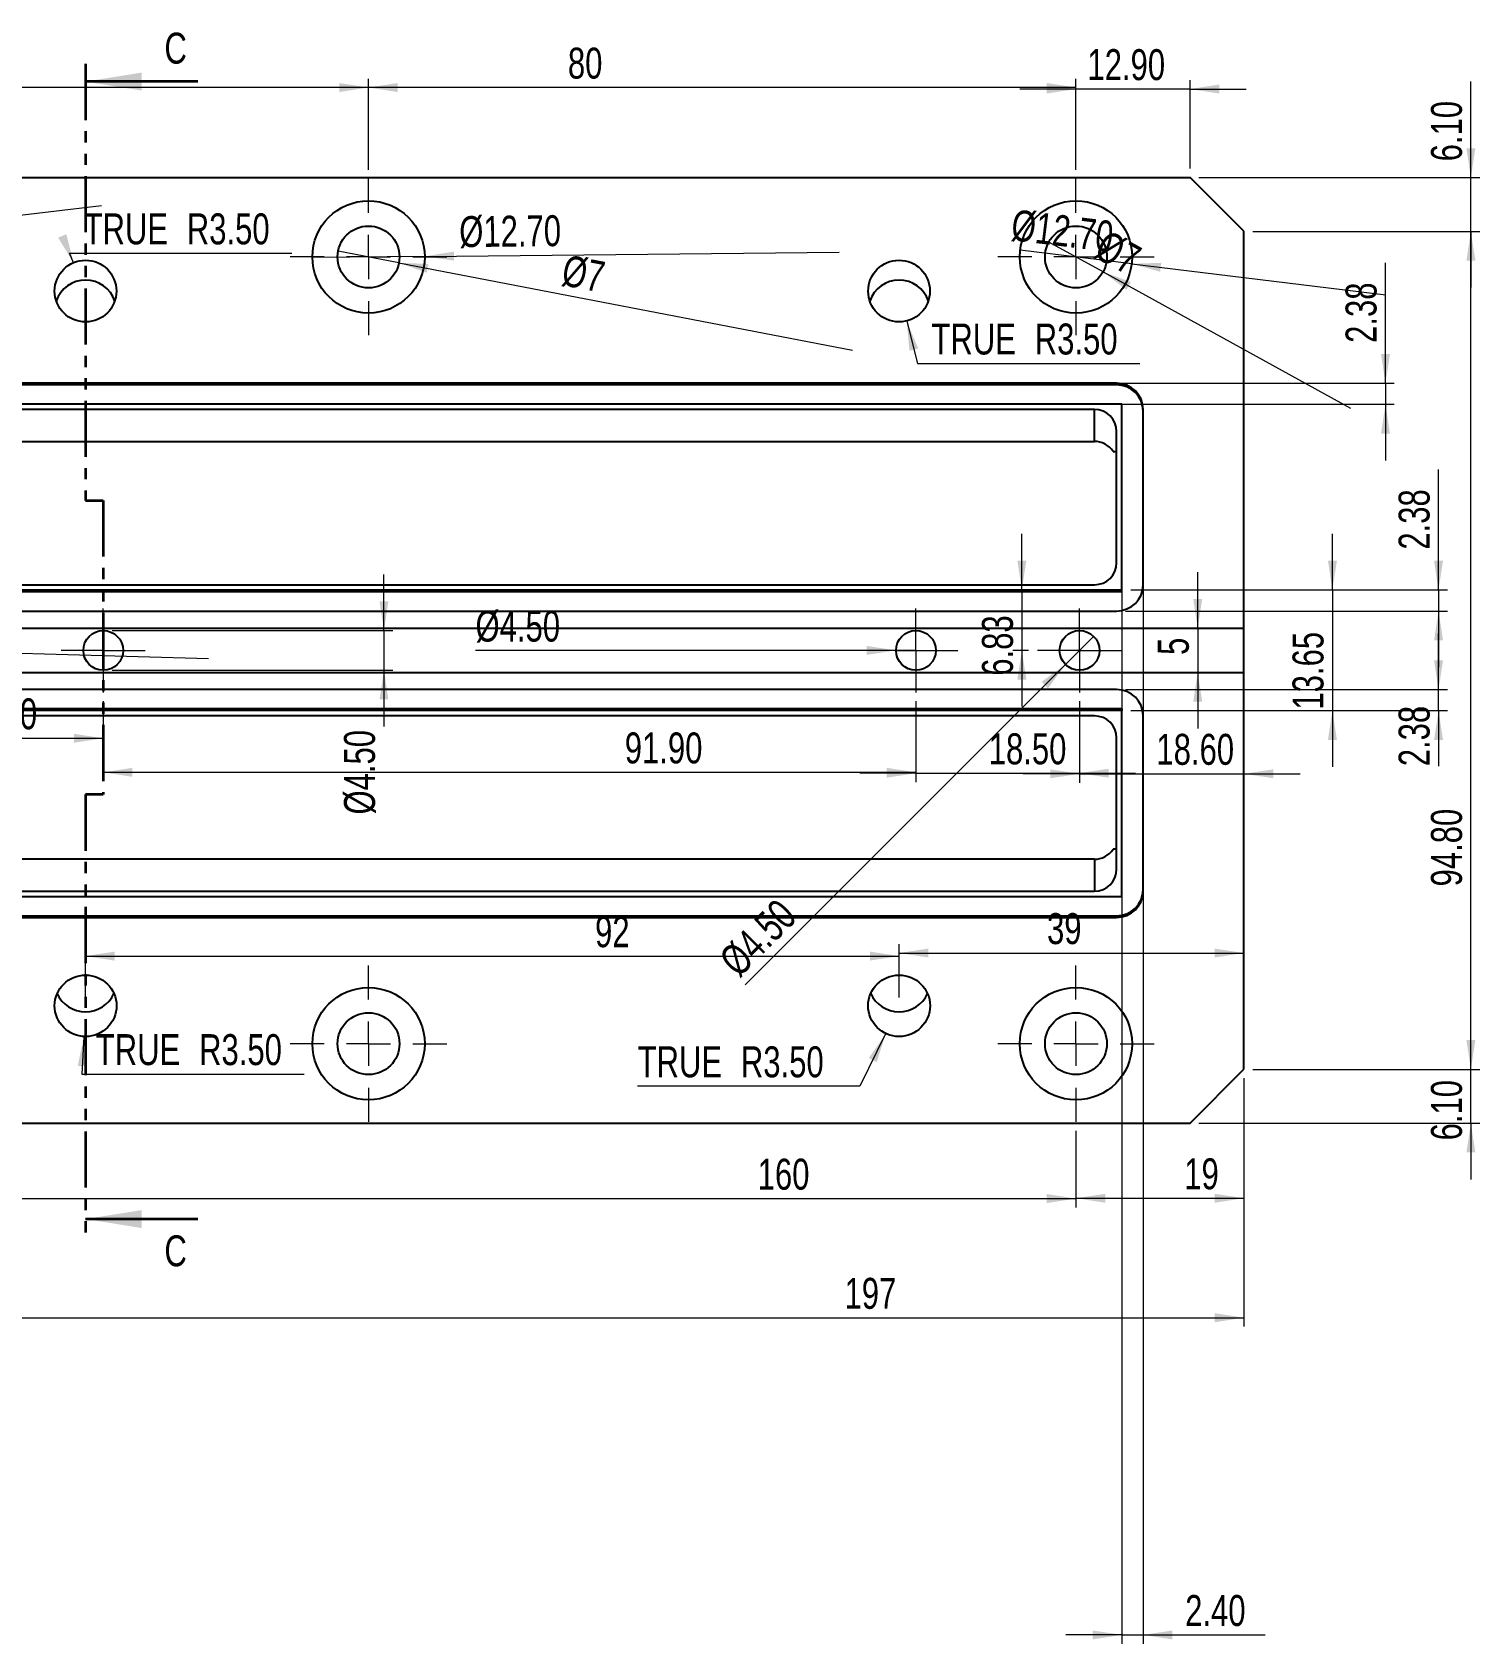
# Model space of a CAD drawing. Header units: millimetres. Extents: x 3 to 838, y -27 to 591.
# Drawn here: x 514.3 to 678, y 134.8 to 317.1 of the extents above; entities that cross this region are included whole.
import ezdxf

# ---------------------------------------------------------------- set-up
doc = ezdxf.new("R2010")
doc.units = ezdxf.units.MM
doc.linetypes.add('PHANTOM', pattern=[12.7, 6.35, -1.27, 1.27, -1.27, 1.27, -1.27])
doc.styles.add('SLDTEXTSTYLE0', font='TXT', dxfattribs={"width": 0.75})
doc.dimstyles.new('SLDDIMSTYLE0', dxfattribs={"dimtxt": 3.5, "dimasz": 3.302, "dimexe": 0, "dimexo": 0.0625, "dimgap": 0.875, "dimtad": 1, "dimrnd": 1e-09, "dimzin": 4, "dimdsep": 46, "dimtxsty": 'SLDTEXTSTYLE0', "dimsah": 1, "dimcen": 0.09, "dimadec": 0, "dimazin": 1, "dimtfac": 1, "dimtmove": 0, "dimatfit": 0, "dimfxl": 0, "dimfrac": 2, "dimtolj": 1, "dimtzin": 12, "dimarcsym": 0})
doc.dimstyles.new('SLDDIMSTYLE1', dxfattribs={"dimtxt": 3.5, "dimasz": 3.302, "dimexe": 0, "dimexo": 0.0625, "dimgap": 0.875, "dimtad": 1, "dimrnd": 1e-09, "dimzin": 12, "dimdsep": 46, "dimtxsty": 'SLDTEXTSTYLE0', "dimblk1": 'NONE', "dimsah": 1, "dimcen": 0, "dimadec": 0, "dimazin": 3, "dimtfac": 1, "dimtmove": 0, "dimatfit": 3, "dimldrblk": 'NONE', "dimfxl": 0, "dimfrac": 2, "dimtolj": 1, "dimtzin": 12, "dimarcsym": 0})
doc.dimstyles.new('SLDDIMSTYLE10', dxfattribs={"dimtxt": 3.5, "dimasz": 3.302, "dimexe": 0, "dimexo": 0.0625, "dimgap": 0.875, "dimtad": 0, "dimtih": 1, "dimtoh": 1, "dimrnd": 1e-09, "dimzin": 4, "dimdsep": 46, "dimtxsty": 'SLDTEXTSTYLE0', "dimsah": 1, "dimcen": 0, "dimadec": 0, "dimazin": 1, "dimtfac": 1, "dimtofl": 0, "dimtmove": 0, "dimatfit": 3, "dimfxl": 0, "dimfrac": 2, "dimtolj": 1, "dimtzin": 12, "dimarcsym": 0})
doc.dimstyles.new('SLDDIMSTYLE2', dxfattribs={"dimtxt": 3.5, "dimasz": 3.302, "dimexe": 0, "dimexo": 0.0625, "dimgap": 0.875, "dimtad": 1, "dimrnd": 1e-09, "dimzin": 4, "dimdsep": 46, "dimtxsty": 'SLDTEXTSTYLE0', "dimblk1": 'NONE', "dimsah": 1, "dimcen": 0, "dimadec": 0, "dimazin": 1, "dimtfac": 1, "dimtmove": 0, "dimatfit": 3, "dimldrblk": 'NONE', "dimfxl": 0, "dimfrac": 2, "dimtolj": 1, "dimtzin": 12, "dimarcsym": 0})
doc.dimstyles.new('SLDDIMSTYLE5', dxfattribs={"dimtxt": 3.5, "dimasz": 3.302, "dimexe": 0, "dimexo": 0.0625, "dimgap": 0.875, "dimtad": 1, "dimrnd": 1e-09, "dimzin": 12, "dimdsep": 46, "dimtxsty": 'SLDTEXTSTYLE0', "dimsah": 1, "dimcen": 0.09, "dimadec": 0, "dimazin": 3, "dimtfac": 1, "dimtofl": 0, "dimtmove": 0, "dimatfit": 3, "dimfxl": 0, "dimfrac": 2, "dimtolj": 1, "dimtzin": 12, "dimarcsym": 0})
doc.dimstyles.new('SLDDIMSTYLE6', dxfattribs={"dimtxt": 3.5, "dimasz": 3.302, "dimexe": 0, "dimexo": 0.0625, "dimgap": 0.875, "dimtad": 1, "dimrnd": 1e-09, "dimzin": 12, "dimdsep": 46, "dimtxsty": 'SLDTEXTSTYLE0', "dimsah": 1, "dimcen": 0.09, "dimadec": 0, "dimazin": 3, "dimtfac": 1, "dimtmove": 0, "dimatfit": 0, "dimfxl": 0, "dimfrac": 2, "dimtolj": 1, "dimtzin": 12, "dimarcsym": 0})
doc.dimstyles.new('SLDDIMSTYLE7', dxfattribs={"dimtxt": 3.5, "dimasz": 3.302, "dimexe": 0, "dimexo": 0.0625, "dimgap": 0.875, "dimtad": 1, "dimrnd": 1e-09, "dimzin": 4, "dimdsep": 46, "dimtxsty": 'SLDTEXTSTYLE0', "dimsah": 1, "dimcen": 0.09, "dimadec": 0, "dimazin": 1, "dimtfac": 1, "dimtofl": 0, "dimtmove": 0, "dimatfit": 3, "dimfxl": 0, "dimfrac": 2, "dimtolj": 1, "dimtzin": 12, "dimarcsym": 0})

# ---------------------------------------------------------------- blocks, each defined once
blk = doc.blocks.new('_D_42')
at = {"color": 7, "linetype": 'Continuous', "lineweight": 18}
for p, q in [((667.34, 277.39), (667.34, 291.01)), ((497.94, 277.39), (668.34, 277.39)), ((667.34, 277.39), (667.34, 275.02)), ((497.34, 275.02), (668.34, 275.02)), ((667.34, 275.02), (667.34, 268.67))]:
    blk.add_line(p, q, dxfattribs=at)
for points in [[(667.34, 277.39), (667.85, 280.7), (666.84, 280.7)], [(667.34, 275.02), (666.84, 271.71), (667.85, 271.71)]]:
    blk.add_solid(points, dxfattribs=at)
at = {"color": 7, "linetype": 'Continuous', "lineweight": 18, "insert": (662.83, 281.96), "char_height": 3.5, "attachment_point": 1, "rotation": 90, "style": 'SLDTEXTSTYLE0'}
blk.add_mtext('2.38', dxfattribs=at)
blk = doc.blocks.new('_D_43')
at = {"color": 7, "linetype": 'Continuous', "lineweight": 18}
for p, q in [((637.54, 274.02), (637.54, 134.8)), ((639.94, 273.42), (639.94, 134.8)), ((637.54, 135.8), (631.19, 135.8)), ((637.54, 135.8), (639.94, 135.8)), ((639.94, 135.8), (653.74, 135.8))]:
    blk.add_line(p, q, dxfattribs=at)
for points in [[(637.54, 135.8), (634.24, 136.3), (634.24, 135.29)], [(639.94, 135.8), (643.25, 135.29), (643.25, 136.3)]]:
    blk.add_solid(points, dxfattribs=at)
at = {"color": 7, "linetype": 'Continuous', "lineweight": 18, "insert": (644.69, 140.31), "char_height": 3.5, "attachment_point": 1, "style": 'SLDTEXTSTYLE0'}
blk.add_mtext('2.40', dxfattribs=at)
blk = doc.blocks.new('_D_46')
at = {"color": 7, "linetype": 'Continuous', "lineweight": 18}
for p, q in [((673.34, 254.01), (673.34, 267.62)), ((638.54, 254.01), (674.34, 254.01)), ((673.34, 254.01), (673.34, 251.63)), ((637.94, 251.63), (674.34, 251.63)), ((673.34, 251.63), (673.34, 245.28))]:
    blk.add_line(p, q, dxfattribs=at)
for points in [[(673.34, 254.01), (673.85, 257.31), (672.84, 257.31)], [(673.34, 251.63), (672.84, 248.33), (673.85, 248.33)]]:
    blk.add_solid(points, dxfattribs=at)
at = {"color": 7, "linetype": 'Continuous', "lineweight": 18, "insert": (668.83, 258.57), "char_height": 3.5, "attachment_point": 1, "rotation": 90, "style": 'SLDTEXTSTYLE0'}
blk.add_mtext('2.38', dxfattribs=at)
blk = doc.blocks.new('_D_47')
at = {"color": 7, "linetype": 'Continuous', "lineweight": 18}
for p, q in [((673.34, 242.74), (673.34, 249.09)), ((637.94, 242.74), (674.34, 242.74)), ((673.34, 240.36), (673.34, 242.74)), ((638.54, 240.36), (674.34, 240.36)), ((673.34, 240.36), (673.34, 234.07))]:
    blk.add_line(p, q, dxfattribs=at)
for points in [[(673.34, 242.74), (673.85, 246.04), (672.84, 246.04)], [(673.34, 240.36), (672.84, 237.05), (673.85, 237.05)]]:
    blk.add_solid(points, dxfattribs=at)
at = {"color": 7, "linetype": 'Continuous', "lineweight": 18, "insert": (668.83, 234.07), "char_height": 3.5, "attachment_point": 1, "rotation": 90, "style": 'SLDTEXTSTYLE0'}
blk.add_mtext('2.38', dxfattribs=at)
blk = doc.blocks.new('_D_58')
at = {"color": 7, "linetype": 'Continuous', "lineweight": 18}
for p, q in [((472.34, 192.83), (472.34, 184.16)), ((632.34, 192.83), (632.34, 184.16)), ((472.34, 185.16), (632.34, 185.16))]:
    blk.add_line(p, q, dxfattribs=at)
for points in [[(472.34, 185.16), (475.65, 184.65), (475.65, 185.67)], [(632.34, 185.16), (629.04, 185.67), (629.04, 184.65)]]:
    blk.add_solid(points, dxfattribs=at)
at = {"color": 7, "linetype": 'Continuous', "lineweight": 18, "insert": (596.35, 189.67), "char_height": 3.5, "attachment_point": 1, "style": 'SLDTEXTSTYLE0'}
blk.add_mtext('160', dxfattribs=at)
blk = doc.blocks.new('_D_59')
at = {"color": 7, "linetype": 'Continuous', "lineweight": 18}
for p, q in [((651.34, 198.78), (651.34, 184.2)), ((632.34, 192.83), (632.34, 184.2)), ((632.34, 185.2), (651.34, 185.2))]:
    blk.add_line(p, q, dxfattribs=at)
for points in [[(632.34, 185.2), (635.65, 184.69), (635.65, 185.7)], [(651.34, 185.2), (648.04, 185.7), (648.04, 184.69)]]:
    blk.add_solid(points, dxfattribs=at)
at = {"color": 7, "linetype": 'Continuous', "lineweight": 18, "insert": (644.59, 189.71), "char_height": 3.5, "attachment_point": 1, "style": 'SLDTEXTSTYLE0'}
blk.add_mtext('19', dxfattribs=at)
blk = doc.blocks.new('_D_60')
at = {"color": 7, "linetype": 'Continuous', "lineweight": 18}
for p, q in [((454.34, 198.78), (454.34, 170.68)), ((651.34, 198.78), (651.34, 170.68)), ((454.34, 171.68), (651.34, 171.68))]:
    blk.add_line(p, q, dxfattribs=at)
for points in [[(454.34, 171.68), (457.65, 171.17), (457.65, 172.19)], [(651.34, 171.68), (648.04, 172.19), (648.04, 171.17)]]:
    blk.add_solid(points, dxfattribs=at)
at = {"color": 7, "linetype": 'Continuous', "lineweight": 18, "insert": (606.17, 176.19), "char_height": 3.5, "attachment_point": 1, "style": 'SLDTEXTSTYLE0'}
blk.add_mtext('197', dxfattribs=at)
blk = doc.blocks.new('_D_61')
at = {"color": 7, "linetype": 'Continuous', "lineweight": 18}
for p, q in [((520.34, 207.92), (520.34, 213.59)), ((612.34, 207.92), (612.34, 213.59)), ((520.34, 212.59), (612.34, 212.59))]:
    blk.add_line(p, q, dxfattribs=at)
for points in [[(520.34, 212.59), (523.65, 212.08), (523.65, 213.1)], [(612.34, 212.59), (609.04, 213.1), (609.04, 212.08)]]:
    blk.add_solid(points, dxfattribs=at)
at = {"color": 7, "linetype": 'Continuous', "lineweight": 18, "insert": (577.96, 217.1), "char_height": 3.5, "attachment_point": 1, "style": 'SLDTEXTSTYLE0'}
blk.add_mtext('92', dxfattribs=at)
blk = doc.blocks.new('_D_62')
at = {"color": 7, "linetype": 'Continuous', "lineweight": 18}
for p, q in [((612.34, 207.92), (612.34, 213.94)), ((612.34, 212.94), (651.34, 212.94))]:
    blk.add_line(p, q, dxfattribs=at)
for points in [[(612.34, 212.94), (615.65, 212.43), (615.65, 213.44)], [(651.34, 212.94), (648.04, 213.44), (648.04, 212.43)]]:
    blk.add_solid(points, dxfattribs=at)
at = {"color": 7, "linetype": 'Continuous', "lineweight": 18, "insert": (629.07, 217.45), "char_height": 3.5, "attachment_point": 1, "style": 'SLDTEXTSTYLE0'}
blk.add_mtext('39', dxfattribs=at)
blk = doc.blocks.new('_D_63')
at = {"color": 7, "linetype": 'Continuous', "lineweight": 18}
for p, q in [((652.34, 294.58), (678, 294.58)), ((677, 199.78), (677, 294.58)), ((652.34, 199.78), (678, 199.78))]:
    blk.add_line(p, q, dxfattribs=at)
for points in [[(677, 294.58), (676.5, 291.28), (677.51, 291.28)], [(677, 199.78), (677.51, 203.08), (676.5, 203.08)]]:
    blk.add_solid(points, dxfattribs=at)
at = {"color": 7, "linetype": 'Continuous', "lineweight": 18, "insert": (672.49, 220.47), "char_height": 3.5, "attachment_point": 1, "rotation": 90, "style": 'SLDTEXTSTYLE0'}
blk.add_mtext('94.80', dxfattribs=at)
blk = doc.blocks.new('_D_64')
at = {"color": 7, "linetype": 'Continuous', "lineweight": 18}
for p, q in [((677, 199.78), (677, 206.13)), ((652.34, 199.78), (678, 199.78)), ((677, 193.68), (677, 199.78)), ((646.24, 193.68), (678, 193.68)), ((677, 193.68), (677, 187.33))]:
    blk.add_line(p, q, dxfattribs=at)
for points in [[(677, 199.78), (677.51, 203.08), (676.5, 203.08)], [(677, 193.68), (676.5, 190.38), (677.51, 190.38)]]:
    blk.add_solid(points, dxfattribs=at)
at = {"color": 7, "linetype": 'Continuous', "lineweight": 18, "insert": (672.49, 191.74), "char_height": 3.5, "attachment_point": 1, "rotation": 90, "style": 'SLDTEXTSTYLE0'}
blk.add_mtext('6.10', dxfattribs=at)
blk = doc.blocks.new('_D_65')
at = {"color": 7, "linetype": 'Continuous', "lineweight": 18}
for p, q in [((677, 300.68), (677, 311.55)), ((646.24, 300.68), (678, 300.68)), ((677, 294.58), (677, 300.68)), ((652.34, 294.58), (678, 294.58)), ((677, 294.58), (677, 288.23))]:
    blk.add_line(p, q, dxfattribs=at)
for points in [[(677, 300.68), (677.51, 303.98), (676.5, 303.98)], [(677, 294.58), (676.5, 291.28), (677.51, 291.28)]]:
    blk.add_solid(points, dxfattribs=at)
at = {"color": 7, "linetype": 'Continuous', "lineweight": 18, "insert": (672.49, 302.5), "char_height": 3.5, "attachment_point": 1, "rotation": 90, "style": 'SLDTEXTSTYLE0'}
blk.add_mtext('6.10', dxfattribs=at)
blk = doc.blocks.new('_D_66')
at = {"color": 7, "linetype": 'Continuous', "lineweight": 18}
for p, q in [((632.34, 310.68), (625.99, 310.68)), ((632.34, 301.53), (632.34, 311.68)), ((645.24, 310.68), (632.34, 310.68)), ((645.24, 301.68), (645.24, 311.68)), ((645.24, 310.68), (651.59, 310.68))]:
    blk.add_line(p, q, dxfattribs=at)
for points in [[(632.34, 310.68), (629.04, 311.19), (629.04, 310.17)], [(645.24, 310.68), (648.55, 310.17), (648.55, 311.19)]]:
    blk.add_solid(points, dxfattribs=at)
at = {"color": 7, "linetype": 'Continuous', "lineweight": 18, "insert": (633.64, 315.19), "char_height": 3.5, "attachment_point": 1, "style": 'SLDTEXTSTYLE0'}
blk.add_mtext('12.90', dxfattribs=at)
blk = doc.blocks.new('_D_67')
at = {"color": 7, "linetype": 'Continuous', "lineweight": 18}
for p, q in [((552.34, 301.53), (552.34, 311.85)), ((632.34, 301.53), (632.34, 311.85)), ((632.34, 310.85), (552.34, 310.85))]:
    blk.add_line(p, q, dxfattribs=at)
for points in [[(552.34, 310.85), (555.65, 310.34), (555.65, 311.36)], [(632.34, 310.85), (629.04, 311.36), (629.04, 310.34)]]:
    blk.add_solid(points, dxfattribs=at)
at = {"color": 7, "linetype": 'Continuous', "lineweight": 18, "insert": (574.89, 315.36), "char_height": 3.5, "attachment_point": 1, "style": 'SLDTEXTSTYLE0'}
blk.add_mtext('80', dxfattribs=at)
blk = doc.blocks.new('_D_68')
at = {"color": 7, "linetype": 'Continuous', "lineweight": 18}
for p, q in [((487.34, 301.68), (487.34, 311.85)), ((552.34, 301.53), (552.34, 311.85)), ((552.34, 310.85), (487.34, 310.85))]:
    blk.add_line(p, q, dxfattribs=at)
for points in [[(487.34, 310.85), (490.65, 310.34), (490.65, 311.36)], [(552.34, 310.85), (549.04, 311.36), (549.04, 310.34)]]:
    blk.add_solid(points, dxfattribs=at)
at = {"color": 7, "linetype": 'Continuous', "lineweight": 18, "insert": (497.92, 315.36), "char_height": 3.5, "attachment_point": 1, "style": 'SLDTEXTSTYLE0'}
blk.add_mtext('65', dxfattribs=at)
blk = doc.blocks.new('_D_71')
at = {"color": 7, "linetype": 'Continuous', "lineweight": 18}
for q in [(545.99, 291.61), (605.55, 292.24)]:
    blk.add_line((558.69, 291.75), q, dxfattribs=at)
blk.add_solid([(558.69, 291.75), (562, 291.27), (561.99, 292.29)], dxfattribs=at)
at = {"color": 7, "linetype": 'Continuous', "lineweight": 18, "insert": (562.58, 296.29), "char_height": 3.5, "attachment_point": 1, "rotation": 0.6006, "style": 'SLDTEXTSTYLE0'}
blk.add_mtext('%%c12.70', dxfattribs=at)
blk = doc.blocks.new('_None')
blk = doc.blocks.new('_D_72')
at = {"color": 7, "linetype": 'Continuous', "lineweight": 18}
for q in [(548.91, 292.34), (607.09, 281.14)]:
    blk.add_line((555.78, 291.02), q, dxfattribs=at)
blk.add_solid([(555.78, 291.02), (558.93, 289.9), (559.12, 290.89)], dxfattribs=at)
at = {"color": 7, "linetype": 'Continuous', "lineweight": 18, "insert": (574.68, 291.97), "char_height": 3.5, "attachment_point": 1, "rotation": 349.1045, "style": 'SLDTEXTSTYLE0'}
blk.add_mtext('%%c7', dxfattribs=at)
blk = doc.blocks.new('_D_73')
at = {"color": 7, "linetype": 'Continuous', "lineweight": 18}
for q in [(626.04, 292.45), (667.37, 287.41)]:
    blk.add_line((638.65, 290.91), q, dxfattribs=at)
blk.add_solid([(638.65, 290.91), (641.86, 290.01), (641.99, 291.02)], dxfattribs=at)
at = {"color": 7, "linetype": 'Continuous', "lineweight": 18, "insert": (625.31, 297.08), "char_height": 3.5, "attachment_point": 1, "rotation": 353.0529, "style": 'SLDTEXTSTYLE0'}
blk.add_mtext('%%c12.70', dxfattribs=at)
blk = doc.blocks.new('_D_74')
at = {"color": 7, "linetype": 'Continuous', "lineweight": 18}
for q in [(629.28, 293.37), (663.4, 274.58)]:
    blk.add_line((635.41, 289.99), q, dxfattribs=at)
blk.add_solid([(635.41, 289.99), (638.06, 287.96), (638.55, 288.85)], dxfattribs=at)
at = {"color": 7, "linetype": 'Continuous', "lineweight": 18, "insert": (635.89, 294.85), "char_height": 3.5, "attachment_point": 1, "rotation": 331.1649, "style": 'SLDTEXTSTYLE0'}
blk.add_mtext('%%c7', dxfattribs=at)
blk = doc.blocks.new('_D_75')
at = {"color": 7, "linetype": 'Continuous', "lineweight": 18}
for q in [(522.13, 297.5), (466.04, 290.94)]:
    blk.add_line((478.65, 292.42), q, dxfattribs=at)
blk.add_solid([(478.65, 292.42), (481.99, 292.3), (481.87, 293.31)], dxfattribs=at)
at = {"color": 7, "linetype": 'Continuous', "lineweight": 18, "insert": (478.98, 296.99), "char_height": 3.5, "attachment_point": 1, "rotation": 6.6663, "style": 'SLDTEXTSTYLE0'}
blk.add_mtext('%%c12.70', dxfattribs=at)
blk = doc.blocks.new('_D_77')
at = {"color": 7, "linetype": 'Continuous', "lineweight": 18}
for p, q in [((554.09, 249.42), (554.09, 255.77)), ((523.34, 249.42), (555.09, 249.42)), ((554.09, 249.42), (554.09, 244.92)), ((523.34, 244.92), (555.09, 244.92)), ((554.09, 244.92), (554.09, 238.57))]:
    blk.add_line(p, q, dxfattribs=at)
for points in [[(554.09, 249.42), (554.59, 252.73), (553.58, 252.73)], [(554.09, 244.92), (553.58, 241.62), (554.59, 241.62)]]:
    blk.add_solid(points, dxfattribs=at)
at = {"color": 7, "linetype": 'Continuous', "lineweight": 18, "insert": (549.57, 228.61), "char_height": 3.5, "attachment_point": 1, "rotation": 90, "style": 'SLDTEXTSTYLE0'}
blk.add_mtext('%%c4.50', dxfattribs=at)
blk = doc.blocks.new('_D_78')
at = {"color": 7, "linetype": 'Continuous', "lineweight": 18}
for q in [(500.09, 247.24), (534.24, 246.25)]:
    blk.add_line((504.59, 247.11), q, dxfattribs=at)
blk.add_solid([(504.59, 247.11), (507.88, 246.51), (507.91, 247.52)], dxfattribs=at)
at = {"color": 7, "linetype": 'Continuous', "lineweight": 18, "insert": (494.05, 251.93), "char_height": 3.5, "attachment_point": 1, "rotation": 358.3508, "style": 'SLDTEXTSTYLE0'}
blk.add_mtext('%%c4.50', dxfattribs=at)
blk = doc.blocks.new('_D_79')
at = {"color": 7, "linetype": 'Continuous', "lineweight": 18}
for q in [(564.44, 247.17), (616.49, 247.17)]:
    blk.add_line((611.99, 247.17), q, dxfattribs=at)
blk.add_solid([(611.99, 247.17), (608.69, 247.68), (608.69, 246.67)], dxfattribs=at)
at = {"color": 7, "linetype": 'Continuous', "lineweight": 18, "insert": (564.44, 251.67), "char_height": 3.5, "attachment_point": 1, "style": 'SLDTEXTSTYLE0'}
blk.add_mtext('%%c4.50', dxfattribs=at)
blk = doc.blocks.new('_D_80')
at = {"color": 7, "linetype": 'Continuous', "lineweight": 18}
for q in [(634.33, 248.76), (594.92, 209.35)]:
    blk.add_line((631.15, 245.58), q, dxfattribs=at)
blk.add_solid([(631.15, 245.58), (628.46, 243.61), (629.18, 242.89)], dxfattribs=at)
at = {"color": 7, "linetype": 'Continuous', "lineweight": 18, "insert": (591.74, 212.53), "char_height": 3.5, "attachment_point": 1, "rotation": 45, "style": 'SLDTEXTSTYLE0'}
blk.add_mtext('%%c4.50', dxfattribs=at)
blk = doc.blocks.new('_D_81')
at = {"color": 7, "linetype": 'Continuous', "lineweight": 18}
for p, q in [((626.22, 254.01), (626.22, 260.36)), ((636.54, 254.01), (625.22, 254.01)), ((626.22, 254.01), (626.22, 247.17)), ((626.99, 247.17), (625.22, 247.17)), ((626.22, 247.17), (626.22, 240.82))]:
    blk.add_line(p, q, dxfattribs=at)
for points in [[(626.22, 254.01), (626.73, 257.31), (625.72, 257.31)], [(626.22, 247.17), (625.72, 243.87), (626.73, 243.87)]]:
    blk.add_solid(points, dxfattribs=at)
at = {"color": 7, "linetype": 'Continuous', "lineweight": 18, "insert": (621.71, 244.31), "char_height": 3.5, "attachment_point": 1, "rotation": 90, "style": 'SLDTEXTSTYLE0'}
blk.add_mtext('6.83', dxfattribs=at)
blk = doc.blocks.new('_D_82')
at = {"color": 7, "linetype": 'Continuous', "lineweight": 18}
for p, q in [((661.34, 254.01), (661.34, 260.36)), ((638.54, 254.01), (662.34, 254.01)), ((661.34, 254.01), (661.34, 240.36)), ((638.54, 240.36), (662.34, 240.36)), ((661.34, 240.36), (661.34, 234.01))]:
    blk.add_line(p, q, dxfattribs=at)
for points in [[(661.34, 254.01), (661.85, 257.31), (660.84, 257.31)], [(661.34, 240.36), (660.84, 237.05), (661.85, 237.05)]]:
    blk.add_solid(points, dxfattribs=at)
at = {"color": 7, "linetype": 'Continuous', "lineweight": 18, "insert": (656.83, 240.48), "char_height": 3.5, "attachment_point": 1, "rotation": 90, "style": 'SLDTEXTSTYLE0'}
blk.add_mtext('13.65', dxfattribs=at)
blk = doc.blocks.new('_D_83')
at = {"color": 7, "linetype": 'Continuous', "lineweight": 18}
for p, q in [((646.11, 249.68), (646.11, 256.03)), ((650.34, 249.68), (645.11, 249.68)), ((646.11, 249.68), (646.11, 244.68)), ((650.34, 244.68), (645.11, 244.68)), ((646.11, 244.68), (646.11, 238.33))]:
    blk.add_line(p, q, dxfattribs=at)
for points in [[(646.11, 249.68), (646.62, 252.98), (645.61, 252.98)], [(646.11, 244.68), (645.61, 241.38), (646.62, 241.38)]]:
    blk.add_solid(points, dxfattribs=at)
at = {"color": 7, "linetype": 'Continuous', "lineweight": 18, "insert": (641.6, 246.66), "char_height": 3.5, "attachment_point": 1, "rotation": 90, "style": 'SLDTEXTSTYLE0'}
blk.add_mtext('5', dxfattribs=at)
blk = doc.blocks.new('_D_84')
at = {"color": 7, "linetype": 'Continuous', "lineweight": 18}
for p, q in [((610.82, 203.79), (607.92, 197.87)), ((607.92, 197.87), (582.77, 197.87))]:
    blk.add_line(p, q, dxfattribs=at)
blk.add_solid([(610.82, 203.79), (608.91, 201.05), (609.82, 200.6)], dxfattribs=at)
at = {"color": 7, "linetype": 'Continuous', "lineweight": 18, "char_height": 3.5, "attachment_point": 1, "style": 'SLDTEXTSTYLE0'}
for s, insert in [('TRUE', (582.77, 202.38)), ('R3.50', (594.45, 202.38))]:
    blk.add_mtext(s, dxfattribs=dict(at, insert=insert))
blk = doc.blocks.new('_D_85')
at = {"color": 7, "linetype": 'Continuous', "lineweight": 18}
for p, q in [((520.15, 203.45), (519.91, 199.25)), ((519.91, 199.25), (545.06, 199.25))]:
    blk.add_line(p, q, dxfattribs=at)
blk.add_solid([(520.15, 203.45), (519.46, 200.18), (520.47, 200.12)], dxfattribs=at)
at = {"color": 7, "linetype": 'Continuous', "lineweight": 18, "char_height": 3.5, "attachment_point": 1, "style": 'SLDTEXTSTYLE0'}
for s, insert in [('TRUE', (521.5, 203.76)), ('R3.50', (533.18, 203.76))]:
    blk.add_mtext(s, dxfattribs=dict(at, insert=insert))
blk = doc.blocks.new('_D_86')
at = {"color": 7, "linetype": 'Continuous', "lineweight": 18}
for p, q in [((518.99, 291.02), (518.53, 292.1)), ((518.53, 292.1), (543.68, 292.1))]:
    blk.add_line(p, q, dxfattribs=at)
blk.add_solid([(518.99, 291.02), (518.17, 294.26), (517.24, 293.86)], dxfattribs=at)
at = {"color": 7, "linetype": 'Continuous', "lineweight": 18, "char_height": 3.5, "attachment_point": 1, "style": 'SLDTEXTSTYLE0'}
for s, insert in [('TRUE', (520.12, 296.61)), ('R3.50', (531.79, 296.61))]:
    blk.add_mtext(s, dxfattribs=dict(at, insert=insert))
blk = doc.blocks.new('_D_87')
at = {"color": 7, "linetype": 'Continuous', "lineweight": 18}
for p, q in [((613.2, 284.41), (614.41, 279.64)), ((614.41, 279.64), (639.56, 279.64))]:
    blk.add_line(p, q, dxfattribs=at)
blk.add_solid([(613.2, 284.41), (613.52, 281.08), (614.51, 281.33)], dxfattribs=at)
at = {"color": 7, "linetype": 'Continuous', "lineweight": 18, "char_height": 3.5, "attachment_point": 1, "style": 'SLDTEXTSTYLE0'}
for s, insert in [('TRUE', (616, 284.15)), ('R3.50', (627.68, 284.15))]:
    blk.add_mtext(s, dxfattribs=dict(at, insert=insert))
blk = doc.blocks.new('_D_89')
at = {"color": 7, "linetype": 'Continuous', "lineweight": 18}
for p, q in [((502.34, 241.42), (502.34, 236.23)), ((522.34, 241.42), (522.34, 236.23)), ((502.34, 237.23), (522.34, 237.23))]:
    blk.add_line(p, q, dxfattribs=at)
for points in [[(502.34, 237.23), (505.65, 236.73), (505.65, 237.74)], [(522.34, 237.23), (519.04, 237.74), (519.04, 236.73)]]:
    blk.add_solid(points, dxfattribs=at)
at = {"color": 7, "linetype": 'Continuous', "lineweight": 18, "insert": (510.96, 241.75), "char_height": 3.5, "attachment_point": 1, "style": 'SLDTEXTSTYLE0'}
blk.add_mtext('20', dxfattribs=at)
blk = doc.blocks.new('_D_90')
at = {"color": 7, "linetype": 'Continuous', "lineweight": 18}
for p, q in [((522.34, 241.42), (522.34, 232.38)), ((614.24, 241.42), (614.24, 232.38)), ((522.34, 233.38), (614.24, 233.38))]:
    blk.add_line(p, q, dxfattribs=at)
for points in [[(522.34, 233.38), (525.65, 232.87), (525.65, 233.89)], [(614.24, 233.38), (610.94, 233.89), (610.94, 232.87)]]:
    blk.add_solid(points, dxfattribs=at)
at = {"color": 7, "linetype": 'Continuous', "lineweight": 18, "insert": (581.32, 237.89), "char_height": 3.5, "attachment_point": 1, "style": 'SLDTEXTSTYLE0'}
blk.add_mtext('91.90', dxfattribs=at)
blk = doc.blocks.new('_D_91')
at = {"color": 7, "linetype": 'Continuous', "lineweight": 18}
for p, q in [((614.24, 241.42), (614.24, 232.28)), ((632.74, 241.42), (632.74, 232.28)), ((614.24, 233.28), (607.89, 233.28)), ((614.24, 233.28), (632.74, 233.28)), ((632.74, 233.28), (639.09, 233.28))]:
    blk.add_line(p, q, dxfattribs=at)
for points in [[(614.24, 233.28), (610.94, 233.79), (610.94, 232.77)], [(632.74, 233.28), (636.05, 232.77), (636.05, 233.79)]]:
    blk.add_solid(points, dxfattribs=at)
at = {"color": 7, "linetype": 'Continuous', "lineweight": 18, "insert": (622.48, 237.79), "char_height": 3.5, "attachment_point": 1, "style": 'SLDTEXTSTYLE0'}
blk.add_mtext('18.50', dxfattribs=at)
blk = doc.blocks.new('_D_92')
at = {"color": 7, "linetype": 'Continuous', "lineweight": 18}
for p, q in [((632.74, 241.42), (632.74, 232.21)), ((632.74, 233.21), (626.39, 233.21)), ((632.74, 233.21), (651.34, 233.21)), ((651.34, 233.21), (657.69, 233.21))]:
    blk.add_line(p, q, dxfattribs=at)
for points in [[(632.74, 233.21), (629.44, 233.72), (629.44, 232.71)], [(651.34, 233.21), (654.65, 232.71), (654.65, 233.72)]]:
    blk.add_solid(points, dxfattribs=at)
at = {"color": 7, "linetype": 'Continuous', "lineweight": 18, "insert": (641.44, 237.73), "char_height": 3.5, "attachment_point": 1, "style": 'SLDTEXTSTYLE0'}
blk.add_mtext('18.60', dxfattribs=at)
blk = doc.blocks.new('SW_CENTERMARKSYMBOL_12')
at = {"color": 0, "linetype": 'Continuous', "lineweight": 0}
for p, q in [((0, 5), (0, 8.85)), ((0, 0), (0, 2.5)), ((-5, 0), (-8.85, 0)), ((0, 0), (-2.5, 0)), ((0, 0), (0, -2.5)), ((0, 0), (2.5, 0)), ((5, 0), (8.85, 0)), ((0, -5), (0, -8.85))]:
    blk.add_line(p, q, dxfattribs=at)
blk = doc.blocks.new('SW_CENTERMARKSYMBOL_13')
at = {"color": 0, "linetype": 'Continuous', "lineweight": 0}
for p, q in [((0, 5), (0, 8.85)), ((0, 0), (0, 2.5)), ((-5, 0), (-8.85, 0)), ((0, 0), (-2.5, 0)), ((0, 0), (0, -2.5)), ((0, 0), (2.5, 0)), ((5, 0), (8.85, 0)), ((0, -5), (0, -8.85))]:
    blk.add_line(p, q, dxfattribs=at)
blk = doc.blocks.new('SW_CENTERMARKSYMBOL_14')
at = {"color": 0, "linetype": 'Continuous', "lineweight": 0}
for p, q in [((0, 5), (0, 8.85)), ((0, 0), (0, 2.5)), ((-5, 0), (-8.85, 0)), ((0, 0), (-2.5, 0)), ((0, 0), (0, -2.5)), ((0, 0), (2.5, 0)), ((5, 0), (8.85, 0)), ((0, -5), (0, -8.85))]:
    blk.add_line(p, q, dxfattribs=at)
blk = doc.blocks.new('SW_CENTERMARKSYMBOL_15')
at = {"color": 0, "linetype": 'Continuous', "lineweight": 0}
for p, q in [((0, 5), (0, 8.85)), ((0, 0), (0, 2.5)), ((-5, 0), (-8.85, 0)), ((0, 0), (-2.5, 0)), ((0, 0), (0, -2.5)), ((0, 0), (2.5, 0)), ((5, 0), (8.85, 0)), ((0, -5), (0, -8.85))]:
    blk.add_line(p, q, dxfattribs=at)
blk = doc.blocks.new('SW_CENTERMARKSYMBOL_19')
at = {"color": 0, "linetype": 'Continuous', "lineweight": 0}
for p, q in [((0, 2.5), (0, 4.75)), ((0, 0), (0, 2.5)), ((-2.5, 0), (-4.75, 0)), ((0, 0), (-2.5, 0)), ((0, 0), (0, -2.5)), ((0, 0), (2.5, 0)), ((2.5, 0), (4.75, 0)), ((0, -2.5), (0, -4.75))]:
    blk.add_line(p, q, dxfattribs=at)
blk = doc.blocks.new('SW_CENTERMARKSYMBOL_21')
at = {"color": 0, "linetype": 'Continuous', "lineweight": 0}
for p, q in [((0, 2.5), (0, 4.75)), ((0, 0), (0, 2.5)), ((-2.5, 0), (-4.75, 0)), ((0, 0), (-2.5, 0)), ((0, 0), (0, -2.5)), ((0, 0), (2.5, 0)), ((2.5, 0), (4.75, 0)), ((0, -2.5), (0, -4.75))]:
    blk.add_line(p, q, dxfattribs=at)
blk = doc.blocks.new('SW_CENTERMARKSYMBOL_22')
at = {"color": 0, "linetype": 'Continuous', "lineweight": 0}
for p, q in [((0, 2.5), (0, 4.75)), ((0, 0), (0, 2.5)), ((-2.5, 0), (-4.75, 0)), ((0, 0), (-2.5, 0)), ((0, 0), (0, -2.5)), ((0, 0), (2.5, 0)), ((2.5, 0), (4.75, 0)), ((0, -2.5), (0, -4.75))]:
    blk.add_line(p, q, dxfattribs=at)

msp = doc.modelspace()

# ---------------------------------------------------------------- linework, layer by layer
at = {"color": 7, "linetype": 'PHANTOM', "lineweight": 35}
for p, q in [((520.34301, 313.52152), (520.34301, 264.13685)), ((520.34301, 264.13685), (522.34301, 264.13685)), ((522.34301, 264.13685), (522.34301, 230.85642)), ((522.34301, 230.85642), (520.34301, 230.85642)), ((520.34301, 230.85642), (520.34301, 180.84152))]:
    msp.add_line(p, q, dxfattribs=at)
at = {"color": 7, "linetype": 'Continuous', "lineweight": 35}
for p, q in [((533.04301, 311.52152), (520.34301, 311.52152)), ((533.04301, 182.84152), (520.34301, 182.84152))]:
    msp.add_line(p, q, dxfattribs=at)
at = {"color": 7, "linetype": 'Continuous', "lineweight": 25}
for p, q in [((487.34301, 300.68152), (645.24301, 300.68152)), ((651.34301, 294.58152), (645.24301, 300.68152)), ((651.34301, 249.68152), (651.34301, 294.58152)), ((636.94301, 277.39341), (496.94301, 277.39341)), ((636.94301, 277.20583), (496.94301, 277.20583)), ((636.94301, 277.20583), (636.94301, 277.39341)), ((637.54301, 275.01505), (496.34301, 275.01505)), ((634.44301, 274.42046), (499.44301, 274.42046)), ((634.44301, 270.81654), (634.44301, 274.42046)), ((637.54301, 254.00621), (637.54301, 275.01505)), ((639.94301, 254.6008), (639.94301, 274.42046)), ((636.94301, 257.07826), (636.94301, 271.943)), ((499.44301, 270.81654), (634.44301, 270.81654)), ((636.53079, 269.68152), (636.94276, 269.68152)), ((496.34301, 254.00621), (637.54301, 254.00621)), ((496.34301, 253.81863), (637.54301, 253.81863)), ((499.44301, 254.6008), (634.44301, 254.6008)), ((637.54301, 253.81863), (637.54301, 254.00621)), ((496.94301, 251.62785), (636.94301, 251.62785)), ((487.34301, 249.68152), (651.34301, 249.68152)), ((651.34301, 244.68152), (651.34301, 249.68152)), ((487.34301, 244.68152), (651.34301, 244.68152)), ((651.34301, 199.78152), (651.34301, 244.68152)), ((636.94301, 242.73519), (496.94301, 242.73519)), ((637.54301, 240.54441), (496.34301, 240.54441)), ((637.54301, 240.35683), (496.34301, 240.35683)), ((634.44301, 239.76224), (499.44301, 239.76224)), ((637.54301, 240.54441), (637.54301, 240.35683)), ((637.54301, 219.34798), (637.54301, 240.35683)), ((639.94301, 219.94257), (639.94301, 239.76224)), ((636.94301, 222.42003), (636.94301, 237.28478)), ((636.94276, 224.68152), (636.53079, 224.68152)), ((634.44301, 223.54649), (499.44301, 223.54649)), ((634.44301, 223.54649), (634.44301, 219.94257)), ((496.34301, 219.34798), (637.54301, 219.34798)), ((499.44301, 219.94257), (634.44301, 219.94257)), ((496.94301, 217.1572), (636.94301, 217.1572)), ((496.94301, 216.96962), (636.94301, 216.96962)), ((636.94301, 217.1572), (636.94301, 216.96962)), ((645.24301, 193.68152), (651.34301, 199.78152)), ((487.34301, 193.68152), (645.24301, 193.68152))]:
    msp.add_line(p, q, dxfattribs=at)
for centre, radius in [((552.34301, 291.68152), 6.35), ((632.34301, 291.68152), 6.35), ((552.34301, 291.68152), 3.5), ((632.34301, 291.68152), 3.5), ((520.33863, 287.82069), 3.4904), ((612.33863, 287.82069), 3.4904), ((522.34301, 247.17303), 2.25), ((614.24301, 247.17303), 2.25), ((632.74301, 247.17303), 2.25), ((552.34301, 202.68152), 6.35), ((632.34301, 202.68152), 6.35), ((552.34301, 202.68152), 3.5), ((632.34301, 202.68152), 3.5)]:
    msp.add_circle(centre, radius, dxfattribs=at)
for centre, radius, start, end in [((520.34301, 285.55201), 3.50834, 18.9850699, 161.0149301), ((612.34301, 285.55201), 3.50834, 18.9850699, 161.0149301), ((636.95648, 274.40688), 2.98657, 0.2606555, 90.2583052), ((636.95648, 274.21929), 2.98657, 0.2606555, 90.2583052), ((634.45423, 271.93168), 2.48881, 0.2606555, 90.2583052), ((634.45423, 257.08958), 2.48881, 269.7416948, 359.7393445), ((636.95648, 254.61438), 2.98657, 269.7416948, 359.7393445), ((636.95648, 239.74865), 2.98657, 0.2606555, 90.2583052), ((634.45423, 237.27346), 2.48881, 0.2606555, 90.2583052), ((634.45423, 222.43135), 2.48881, 269.7416948, 359.7393445), ((636.95648, 220.14374), 2.98657, 269.7416948, 359.7393445), ((636.95648, 219.95616), 2.98657, 269.7416948, 359.7393445), ((520.32293, 209.78751), 3.49799, 204.1990052, 270.328988), ((520.3631, 209.78751), 3.49799, 269.671012, 335.8009948), ((612.32293, 209.78751), 3.49799, 204.1990052, 270.328988), ((612.3631, 209.78751), 3.49799, 269.671012, 335.8009948)]:
    msp.add_arc(centre, radius, start, end, dxfattribs=at)
for centre, major_axis, start_param, end_param in [((634.44301, 268.2938), (0, 2.52275), 5.294853119, 6.283185307), ((634.44301, 269.64585), (0, 2.52275), 4.71238898, 4.726528141), ((634.44301, 226.06924), (0, -2.52275), 0, 0.988332188), ((634.44301, 224.71719), (0, -2.52275), 1.556657166, 1.570796327)]:
    msp.add_ellipse(centre, major_axis=major_axis, ratio=0.9909832, start_param=start_param, end_param=end_param, dxfattribs=at)
for centre in [(520.34301, 206.96976), (612.34301, 206.96976)]:
    msp.add_ellipse(centre, major_axis=(3.5, 0), ratio=0.993209469, dxfattribs=at)
at = {"color": 7, "linetype": 'Continuous', "lineweight": 35}
for points in [[(520.34301, 311.52152), (526.69301, 310.50552), (526.69301, 312.53752)], [(520.34301, 182.84152), (526.69301, 181.82552), (526.69301, 183.85752)]]:
    msp.add_solid(points, dxfattribs=at)

# ---------------------------------------------------------------- block references
at = {"color": 7, "linetype": 'Continuous', "lineweight": 0}
for name, p in [('SW_CENTERMARKSYMBOL_15', (552.34301, 291.68152)), ('SW_CENTERMARKSYMBOL_14', (632.34301, 291.68152)), ('SW_CENTERMARKSYMBOL_22', (522.34301, 247.17303)), ('SW_CENTERMARKSYMBOL_21', (614.24301, 247.17303)), ('SW_CENTERMARKSYMBOL_19', (632.74301, 247.17303)), ('SW_CENTERMARKSYMBOL_12', (552.34301, 202.68152)), ('SW_CENTERMARKSYMBOL_13', (632.34301, 202.68152))]:
    msp.add_blockref(name, p, dxfattribs=at)

# ---------------------------------------------------------------- texts
at = {"color": 7, "linetype": 'Continuous', "char_height": 3.5, "attachment_point": 1, "style": 'SLDTEXTSTYLE0'}
for insert in [(529.26031, 317.05283), (529.26031, 180.99959)]:
    msp.add_mtext('C', dxfattribs=dict(at, insert=insert))

# ---------------------------------------------------------------- dimensions: what is measured, and where the dimension line sits
at = {"color": 7, "linetype": 'Continuous', "lineweight": 18}
for base, p1, p2, dimstyle, picture, middle in [((487.34301, 310.85044), (552.34301, 300.53152), (487.34301, 300.68152), 'SLDDIMSTYLE5', '_D_68', (500.50845, 310.85044)), ((552.34301, 310.85044), (632.34301, 300.53152), (552.34301, 300.53152), 'SLDDIMSTYLE5', '_D_67', (577.4714, 310.85044)), ((632.34301, 310.68152), (645.24301, 300.68152), (632.34301, 300.53152), 'SLDDIMSTYLE0', '_D_66', (639.45865, 310.68152)), ((639.94301, 135.79581), (637.54301, 275.01505), (639.94301, 274.42046), 'SLDDIMSTYLE0', '_D_43', (649.21236, 135.79581)), ((522.34301, 237.23426), (502.34301, 242.42303), (522.34301, 242.42303), 'SLDDIMSTYLE6', '_D_89', (513.54145, 237.23426)), ((614.24301, 233.37828), (522.34301, 242.42303), (614.24301, 242.42303), 'SLDDIMSTYLE7', '_D_90', (587.13767, 233.37828)), ((632.74301, 233.28051), (614.24301, 242.42303), (632.74301, 242.42303), 'SLDDIMSTYLE0', '_D_91', (628.29947, 233.28051)), ((651.34301, 233.21363), (632.74301, 242.42303), (651.34301, 199.78152), 'SLDDIMSTYLE0', '_D_92', (647.26362, 233.21363)), ((612.34301, 212.59203), (520.34301, 206.92281), (612.34301, 206.92281), 'SLDDIMSTYLE5', '_D_61', (580.54792, 212.59203)), ((651.34301, 212.93507), (612.34301, 206.92281), (651.34301, 199.78152), 'SLDDIMSTYLE5', '_D_62', (631.66004, 212.93507)), ((651.34301, 185.19605), (632.34301, 193.83152), (651.34301, 199.78152), 'SLDDIMSTYLE6', '_D_59', (647.17202, 185.19605)), ((632.34301, 185.16043), (472.34301, 193.83152), (632.34301, 193.83152), 'SLDDIMSTYLE5', '_D_58', (600.23083, 185.16043))]:
    dim = msp.add_linear_dim(base=base, p1=p1, p2=p2, dimstyle=dimstyle, dxfattribs=at)
    dim.commit()
    dim.dimension.update_dxf_attribs({"geometry": picture, "text_midpoint": middle, "dimtype": 160})
for base, p1, p2, angle, dimstyle, picture, middle in [((677.0049, 300.68152), (651.34301, 294.58152), (645.24301, 300.68152), 90, 'SLDDIMSTYLE0', '_D_65', (677.0049, 307.02353)), ((677.0049, 294.58152), (651.34301, 199.78152), (651.34301, 294.58152), 90, 'SLDDIMSTYLE7', '_D_63', (677.0049, 226.28584)), ((667.34301, 275.01505), (496.94301, 277.39341), (496.34301, 275.01505), 90, 'SLDDIMSTYLE6', '_D_42', (667.34301, 286.48107)), ((673.34301, 251.62785), (637.54301, 254.00621), (636.94301, 251.62785), 90, 'SLDDIMSTYLE6', '_D_46', (673.34301, 263.09386)), ((626.22454, 247.17303), (637.54301, 254.00621), (627.99301, 247.17303), 90, 'SLDDIMSTYLE6', '_D_81', (626.22454, 248.83381)), ((661.34301, 240.35683), (637.54301, 254.00621), (637.54301, 240.35683), 90, 'SLDDIMSTYLE6', '_D_82', (661.34301, 246.30351)), ((646.11342, 244.68152), (651.34301, 249.68152), (651.34301, 244.68152), 90, 'SLDDIMSTYLE6', '_D_83', (646.11342, 247.95319)), ((673.34301, 242.73519), (637.54301, 240.35683), (636.94301, 242.73519), 90, 'SLDDIMSTYLE6', '_D_47', (673.34301, 238.59085)), ((677.0049, 199.78152), (645.24301, 193.68152), (651.34301, 199.78152), 90, 'SLDDIMSTYLE0', '_D_64', (677.0049, 196.26436)), ((651.34301, 171.68152), (454.34301, 199.78152), (651.34301, 199.78152), 0, 'SLDDIMSTYLE5', '_D_60', (610.04888, 171.68152))]:
    dim = msp.add_linear_dim(base=base, p1=p1, p2=p2, angle=angle, dimstyle=dimstyle, dxfattribs=at)
    dim.commit()
    dim.dimension.update_dxf_attribs({"geometry": picture, "text_midpoint": middle, "dimtype": 160})
for p1, p2, dimstyle, picture, middle in [((466.03594, 290.94437), (478.65008, 292.41866), 'SLDDIMSTYLE2', '_D_75', (500.94919, 295.02491)), ((545.99336, 291.61496), (558.69266, 291.74808), 'SLDDIMSTYLE2', '_D_71', (584.20792, 292.01556)), ((626.03963, 292.44957), (638.64639, 290.91347), 'SLDDIMSTYLE2', '_D_73', (646.06682, 290.00932)), ((629.27697, 293.36953), (635.40905, 289.9935), 'SLDDIMSTYLE1', '_D_74', (648.7418, 282.65313)), ((548.90611, 292.34308), (555.77992, 291.01995), 'SLDDIMSTYLE1', '_D_72', (590.561, 284.32499)), ((500.09395, 247.23779), (504.59208, 247.10827), 'SLDDIMSTYLE2', '_D_78', (514.08034, 246.83509)), ((616.49301, 247.17303), (611.99301, 247.17303), 'SLDDIMSTYLE2', '_D_79', (584.48465, 247.17304)), ((634.334, 248.76402), (631.15202, 245.58204), 'SLDDIMSTYLE2', '_D_80', (609.09924, 223.52926))]:
    dim = msp.add_diameter_dim_2p(p1=p1, p2=p2, dimstyle=dimstyle, dxfattribs=at)
    dim.commit()
    dim.dimension.update_dxf_attribs({"geometry": picture, "text_midpoint": middle, "dimtype": 163})
for center, mpoint, picture, middle in [((520.34301, 287.79874), (518.98717, 291.01614), '_D_86', (531.89865, 294.87853)), ((612.34301, 287.79874), (613.203, 284.40955), '_D_87', (627.7819, 282.41717)), ((520.34301, 206.92281), (520.1491, 203.44781), '_D_85', (533.28324, 202.02798)), ((612.34301, 206.92281), (610.81523, 203.79418), '_D_84', (594.5516, 200.64338))]:
    dim = msp.add_radius_dim(center=center, mpoint=mpoint, text='TRUE <>', dimstyle='SLDDIMSTYLE10', dxfattribs=at)
    dim.commit()
    dim.dimension.update_dxf_attribs({"geometry": picture, "text_midpoint": middle, "dimtype": 164})
dim = msp.add_linear_dim(base=(554.08524, 244.92303), p1=(522.34301, 249.42303), p2=(522.34301, 244.92303), angle=90, text='%%c<>', dimstyle='SLDDIMSTYLE0', dxfattribs=at)
dim.commit()
dim.dimension.update_dxf_attribs({"geometry": '_D_77', "text_midpoint": (554.08524, 248.78329), "dimtype": 160})

doc.saveas('drawing.dxf')
